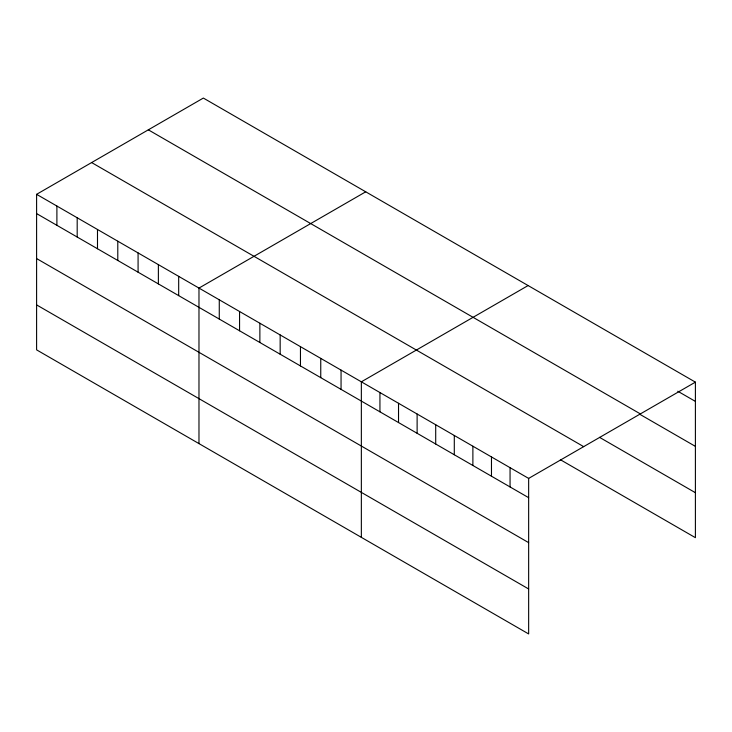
<?xml version="1.0" encoding="UTF-8"?>
<svg xmlns="http://www.w3.org/2000/svg" width="732" height="732" viewBox="0 0 732 732"><rect width="100%" height="100%" fill="white"/><g stroke="black" fill="none" stroke-linecap="round" stroke-linejoin="round"><path stroke-width="1.1" d="M36.6 194.328L528.65 478.408L528.65 633.939L36.6 349.859L36.6 194.328L203.35 98.061L695.4 382.141L695.4 537.672L560.392 459.723M365.726 191.802L198.976 288.079L198.976 443.61M528.101 285.553L361.352 381.82L361.352 537.352M528.65 478.408L695.4 382.141M677.786 391.236L695.4 401.401M148.322 129.829L640.372 413.909M639.631 414.175L695.4 446.374M599.526 437.343L695.4 492.7M91.628 162.559L583.678 446.639M36.6 213.598L528.65 497.678M36.6 258.561L528.65 542.641M36.6 304.896L528.65 588.976M510.058 467.684L510.058 486.945M491.474 456.951L491.474 476.212M472.881 446.218L472.881 465.479M454.298 435.485L454.298 454.746M435.705 424.752L435.705 444.013M417.121 414.019L417.121 433.28M398.528 403.286L398.528 422.556M379.935 392.553L379.935 411.823M341.057 370.108L341.057 389.369M320.753 358.387L320.753 377.648M300.459 346.666L300.459 365.936M280.164 334.954L280.164 354.215M259.869 323.233L259.869 342.494M239.565 311.512L239.565 330.782M219.271 299.8L219.271 319.06M178.681 276.357L178.681 295.627M158.377 264.645L158.377 283.906M138.083 252.924L138.083 272.185M117.788 241.203L117.788 260.464M97.493 229.482L97.493 248.752M77.189 217.77L77.189 237.031M56.895 206.049L56.895 225.31"/></g></svg>
